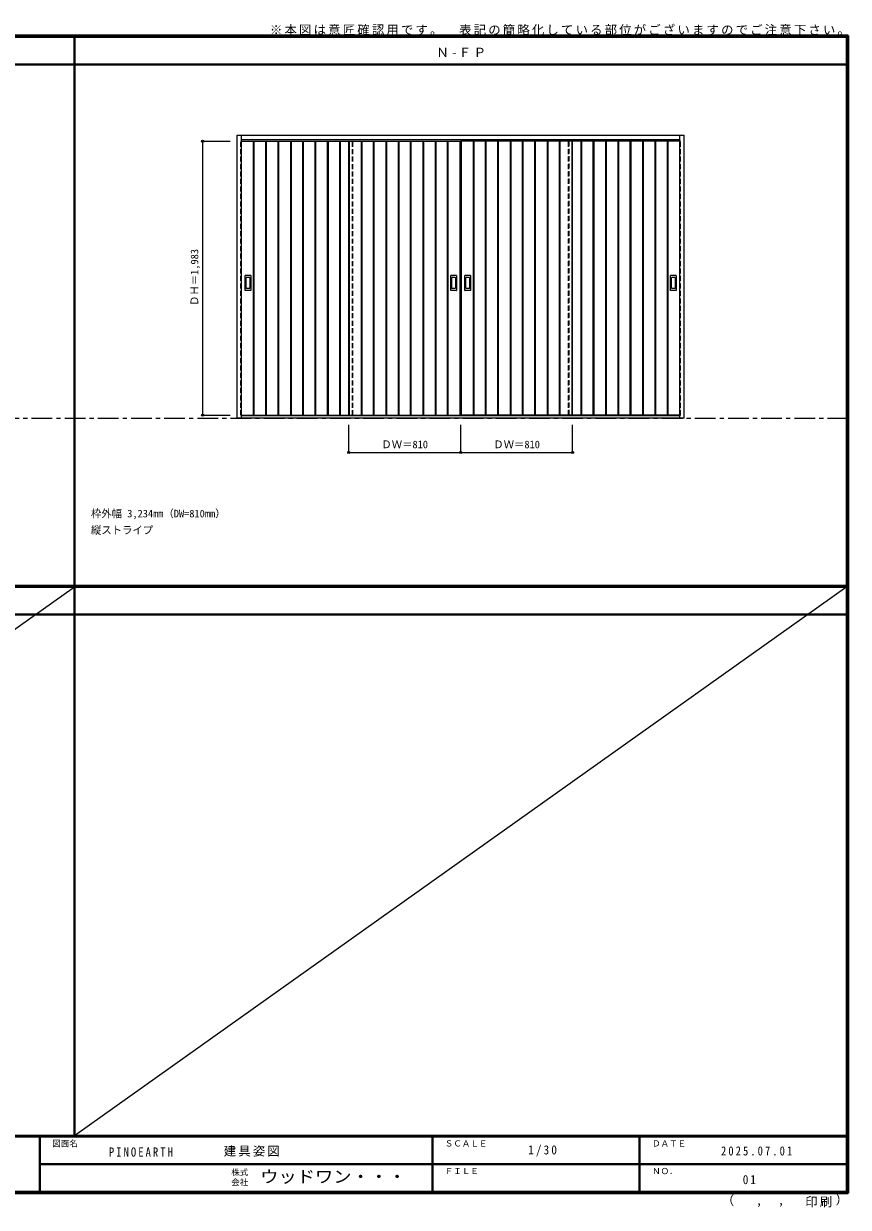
# Model space of a CAD drawing. Units: millimetres, scale not verified. Extents: x -6000 to 5700, y -4307 to 4260.
# Drawn here: x -267 to 5700, y -4307 to 4260 of the extents above; entities that cross this region are included whole.
import ezdxf
from ezdxf.enums import TextEntityAlignment as Align

# ---------------------------------------------------------------- set-up
doc = ezdxf.new("R2010")
doc.units = ezdxf.units.MM
doc.header["$LTSCALE"] = 30
doc.header["$PDMODE"] = 32
doc.header["$PDSIZE"] = 15
doc.linetypes.add('CHAIN1', pattern=[8, 5, -1, 1, -1])
doc.linetypes.add('DASHED1', pattern=[1.8, 1.2, -0.6])
for name, color, linetype, lineweight in [('0-2_扉', 3, 'Continuous', 25), ('0-3_仕上げ', 3, 'Continuous', 25), ('0-4_枠', 3, 'Continuous', 25), ('0-6_引手', 3, 'Continuous', 25), ('0-B_寸法', 7, 'Continuous', 9), ('F-1_枠', 6, 'Continuous', 40)]:
    doc.layers.add(name, color=color, linetype=linetype, lineweight=lineweight)
doc.layers.add('0-A_文字', color=7, linetype='Continuous')
doc.layers.add('F-A_文字', color=7, linetype='Continuous')
doc.styles.add('ＭＳ ゴシック', font='')
doc.styles.get('ＭＳ ゴシック').set_extended_font_data('MS Gothic')

msp = doc.modelspace()

# ---------------------------------------------------------------- linework, layer by layer
at = {"layer": '0-2_扉'}
for p, q in [((1308, 3409), (2895, 3409)), ((2085, 1426), (2085, 3409)), ((2895, 1426), (2895, 3409)), ((4482, 3409), (2895, 3409)), ((3705, 1426), (3705, 3409)), ((1308, 1426), (2895, 1426)), ((4482, 1426), (2895, 1426))]:
    msp.add_line(p, q, dxfattribs=at)
at = {"layer": '0-2_扉', "color": 4, "linetype": 'DASHED1', "lineweight": 9}
for p, q in [((2115, 1426), (2115, 3409)), ((3675, 1426), (3675, 3409))]:
    msp.add_line(p, q, dxfattribs=at)
for points in [[(1308, 1426), (1305, 1426), (1305, 3409), (1308, 3409)], [(4482, 1426), (4485, 1426), (4485, 3409), (4482, 3409)]]:
    msp.add_lwpolyline(points, dxfattribs=at)
at = {"layer": '0-3_仕上げ'}
for p, q in [((1394.5, 3409), (1394.5, 1426)), ((1399.5, 3409), (1399.5, 1426)), ((1482.5, 3409), (1482.5, 1426)), ((1487.5, 3409), (1487.5, 1426)), ((1572.5, 3409), (1572.5, 1426)), ((1577.5, 3409), (1577.5, 1426)), ((1662.5, 3409), (1662.5, 1426)), ((1667.5, 3409), (1667.5, 1426)), ((1752.5, 1426), (1752.5, 3409)), ((1757.5, 1426), (1757.5, 3409)), ((1842.5, 1426), (1842.5, 3409)), ((1847.5, 1426), (1847.5, 3409)), ((1932.5, 1426), (1932.5, 3409)), ((1937.5, 1426), (1937.5, 3409)), ((2020.5, 1426), (2020.5, 3409)), ((2025.5, 1426), (2025.5, 3409)), ((2088, 3409), (2088, 1426)), ((2088, 3409), (2088, 1426)), ((2174.5, 3409), (2174.5, 1426)), ((2179.5, 3409), (2179.5, 1426)), ((2262.5, 3409), (2262.5, 1426)), ((2267.5, 3409), (2267.5, 1426)), ((2352.5, 3409), (2352.5, 1426)), ((2357.5, 3409), (2357.5, 1426)), ((2442.5, 3409), (2442.5, 1426)), ((2447.5, 3409), (2447.5, 1426)), ((2532.5, 1426), (2532.5, 3409)), ((2537.5, 1426), (2537.5, 3409)), ((2622.5, 1426), (2622.5, 3409)), ((2627.5, 1426), (2627.5, 3409)), ((2712.5, 1426), (2712.5, 3409)), ((2717.5, 1426), (2717.5, 3409)), ((2800.5, 1426), (2800.5, 3409)), ((2805.5, 1426), (2805.5, 3409)), ((2892, 1426), (2892, 3409)), ((2898, 3409), (2898, 1426)), ((2984.5, 3409), (2984.5, 1426)), ((2989.5, 3409), (2989.5, 1426)), ((3072.5, 3409), (3072.5, 1426)), ((3077.5, 3409), (3077.5, 1426)), ((3162.5, 3409), (3162.5, 1426)), ((3167.5, 3409), (3167.5, 1426)), ((3252.5, 3409), (3252.5, 1426)), ((3257.5, 3409), (3257.5, 1426)), ((3342.5, 1426), (3342.5, 3409)), ((3347.5, 1426), (3347.5, 3409)), ((3432.5, 1426), (3432.5, 3409)), ((3437.5, 1426), (3437.5, 3409)), ((3522.5, 1426), (3522.5, 3409)), ((3527.5, 1426), (3527.5, 3409)), ((3610.5, 1426), (3610.5, 3409)), ((3615.5, 1426), (3615.5, 3409)), ((3702, 1426), (3702, 3409)), ((3764.5, 3409), (3764.5, 1426)), ((3769.5, 3409), (3769.5, 1426)), ((3852.5, 3409), (3852.5, 1426)), ((3857.5, 3409), (3857.5, 1426)), ((3942.5, 3409), (3942.5, 1426)), ((3947.5, 3409), (3947.5, 1426)), ((4032.5, 3409), (4032.5, 1426)), ((4037.5, 3409), (4037.5, 1426)), ((4122.5, 1426), (4122.5, 3409)), ((4127.5, 1426), (4127.5, 3409)), ((4212.5, 1426), (4212.5, 3409)), ((4217.5, 1426), (4217.5, 3409)), ((4302.5, 1426), (4302.5, 3409)), ((4307.5, 1426), (4307.5, 3409)), ((4390.5, 1426), (4390.5, 3409)), ((4395.5, 1426), (4395.5, 3409))]:
    msp.add_line(p, q, dxfattribs=at)
at = {"layer": '0-3_仕上げ', "linetype": 'DASHED1'}
for p, q in [((2112, 1426), (2112, 3409)), ((2112, 1426), (2112, 3409)), ((3678, 3409), (3678, 1426))]:
    msp.add_line(p, q, dxfattribs=at)
at = {"layer": '0-4_枠'}
for p, q in [((1278, 3453), (4512, 3453)), ((1278, 1406), (1278, 3453)), ((1308, 1406), (1308, 3453)), ((4482, 1406), (4482, 3453)), ((4512, 1406), (4512, 3453)), ((1308, 3423), (4482, 3423)), ((4512, 1406), (1278, 1406)), ((4482, 1421), (1308, 1421))]:
    msp.add_line(p, q, dxfattribs=at)
at = {"layer": '0-6_引手'}
for p, q in [((1335, 2330), (1335, 2437)), ((1375.5, 2438.5), (1336.5, 2438.5)), ((1377, 2437), (1377, 2330)), ((2823, 2330), (2823, 2437)), ((2863.5, 2438.5), (2824.5, 2438.5)), ((2865, 2437), (2865, 2330)), ((2925, 2330), (2925, 2437)), ((2965.5, 2438.5), (2926.5, 2438.5)), ((2967, 2437), (2967, 2330)), ((4413, 2330), (4413, 2437)), ((4453.5, 2438.5), (4414.5, 2438.5)), ((4455, 2437), (4455, 2330)), ((1375.5, 2328.5), (1336.5, 2328.5)), ((2863.5, 2328.5), (2824.5, 2328.5)), ((2965.5, 2328.5), (2926.5, 2328.5)), ((4453.5, 2328.5), (4414.5, 2328.5))]:
    msp.add_line(p, q, dxfattribs=at)
at = {"layer": '0-6_引手', "color": 7, "lineweight": 18}
for p, q in [((1343.5, 2346), (1343.5, 2421)), ((1367, 2422.5), (1345, 2422.5)), ((1368.5, 2421), (1368.5, 2346)), ((2831.5, 2346), (2831.5, 2421)), ((2855, 2422.5), (2833, 2422.5)), ((2856.5, 2421), (2856.5, 2346)), ((2933.5, 2346), (2933.5, 2421)), ((2957, 2422.5), (2935, 2422.5)), ((2958.5, 2421), (2958.5, 2346)), ((4421.5, 2346), (4421.5, 2421)), ((4445, 2422.5), (4423, 2422.5)), ((4446.5, 2421), (4446.5, 2346)), ((1367, 2344.5), (1345, 2344.5)), ((2855, 2344.5), (2833, 2344.5)), ((2957, 2344.5), (2935, 2344.5)), ((4445, 2344.5), (4423, 2344.5))]:
    msp.add_line(p, q, dxfattribs=at)
at = {"layer": '0-6_引手'}
for centre, start, end in [((1336.5, 2437), 90, 180), ((1375.5, 2437), 0, 90), ((2824.5, 2437), 90, 180), ((2863.5, 2437), 0, 90), ((2926.5, 2437), 90, 180), ((2965.5, 2437), 0, 90), ((4414.5, 2437), 90, 180), ((4453.5, 2437), 0, 90), ((1336.5, 2330), 180, 270), ((1375.5, 2330), 270, 0), ((2824.5, 2330), 180, 270), ((2863.5, 2330), 270, 0), ((2926.5, 2330), 180, 270), ((2965.5, 2330), 270, 0), ((4414.5, 2330), 180, 270), ((4453.5, 2330), 270, 0)]:
    msp.add_arc(centre, 1.5, start, end, dxfattribs=at)
at = {"layer": '0-6_引手', "color": 7, "lineweight": 18}
for centre, start, end in [((1345, 2421), 90, 180), ((1367, 2421), 0, 90), ((2833, 2421), 90, 180), ((2855, 2421), 0, 90), ((2935, 2421), 90, 180), ((2957, 2421), 0, 90), ((4423, 2421), 90, 180), ((4445, 2421), 0, 90), ((1345, 2346), 180, 270), ((1367, 2346), 270, 0), ((2833, 2346), 180, 270), ((2855, 2346), 270, 0), ((2935, 2346), 180, 270), ((2957, 2346), 270, 0), ((4423, 2346), 180, 270), ((4445, 2346), 270, 0)]:
    msp.add_arc(centre, 1.5, start, end, dxfattribs=at)
at = {"layer": '0-B_寸法', "color": 4}
for p, q in [((1028, 3409), (1228, 3409)), ((1028, 3409), (1028, 1426)), ((1028, 1426), (1228, 1426)), ((2085, 1156), (2085, 1356)), ((2895, 1156), (2895, 1356))]:
    msp.add_line(p, q, dxfattribs=at)
msp.add_lwpolyline([(2085, 1156), (3705, 1156), (3705, 1356)], dxfattribs=at)
at = {"layer": '0-B_寸法'}
for p in [(1028, 3409), (1028, 1426), (2085, 1156), (2895, 1156), (3705, 1156)]:
    msp.add_point(p, dxfattribs=at)
at = {"layer": 'F-1_枠'}
for p, q in [((-6000, 4175), (5700, 4175)), ((-6000, 4170), (5700, 4170)), ((-6000, 4165), (5700, 4165)), ((100, -3790), (100, 4175)), ((5690, 4175), (5690, -4205)), ((5695, 4175), (5695, -4205)), ((5700, 4175), (5700, -4205)), ((-6000, 3965), (5700, 3965)), ((-6000, 190.5), (5700, 190.5)), ((-6000, 187.5), (5700, 187.5)), ((-6000, 184.5), (5700, 184.5)), ((-6000, -15.5), (5700, -15.5)), ((5700, -3790), (-6000, -3790)), ((5700, -3795), (-6000, -3795)), ((-150, -3795), (-150, -4195)), ((2690, -3795), (2690, -4195)), ((4190, -3795), (4190, -4195)), ((-150, -3995), (5690, -3995.01)), ((5700, -4195), (-6000, -4195)), ((5700, -4200), (-6000, -4200)), ((5700, -4205), (-6000, -4205))]:
    msp.add_line(p, q, dxfattribs=at)
at = {"layer": 'F-1_枠', "color": 7, "linetype": 'CHAIN1', "lineweight": 18}
msp.add_line((-5490, 1406), (5690, 1406), dxfattribs=at)
at = {"layer": 'F-1_枠', "color": 7, "lineweight": 18}
for p, q in [((-5490, -3790), (100, 184.5)), ((5690, 184.5), (100, -3790))]:
    msp.add_line(p, q, dxfattribs=at)

# ---------------------------------------------------------------- texts
at = {"layer": '0-A_文字', "style": 'ＭＳ ゴシック'}
for s, p in [('枠外幅 3,234mm（DW=810mm）', (220, 670.5)), ('縦ストライプ', (220, 550.5))]:
    msp.add_text(s, height=54.99, dxfattribs=at).set_placement(p, align=Align.BOTTOM_LEFT)
at = {"layer": '0-A_文字', "char_height": 65.98, "attachment_point": 7, "style": 'ＭＳ ゴシック'}
for s, insert in [('\\T1.17;※本図は意匠確認用です。\u3000表記の簡略化している部位がございますのでご注意下さい。', (1515, 4175)), ('\\T1.2;Ｎ-ＦＰ', (2718.75, 4020))]:
    msp.add_mtext(s, dxfattribs=dict(at, insert=insert))
at = {"layer": '0-B_寸法', "style": 'ＭＳ ゴシック'}
msp.add_text('ＤＨ＝1,983', height=54.99, rotation=90, dxfattribs=at).set_placement((1013, 2217.25), align=Align.BOTTOM_LEFT)
for p in [(2321.25, 1171), (3131.25, 1171)]:
    msp.add_text('ＤＷ＝810', height=54.99, dxfattribs=at).set_placement(p, align=Align.BOTTOM_LEFT)
at = {"layer": 'F-A_文字', "style": 'ＭＳ ゴシック'}
for s, height, p in [('図面名', 43.99, (-60, -3880)), ('ＳＣＡＬＥ', 43.99, (2780, -3880)), ('ＤＡＴＥ', 43.99, (4280, -3880)), ('株式', 43.99, (1235, -4089)), ('ＦＩＬＥ', 43.99, (2780, -4080)), ('ＮＯ．', 43.99, (4280, -4080)), ('会社', 43.99, (1235, -4161)), ('（', 65.98, (4784.03, -4308.31)), (',', 65.98, (5031.28, -4308.31)), (',', 65.98, (5190.2, -4305.53)), ('）', 65.98, (5608.4, -4304.13))]:
    msp.add_text(s, height=height, dxfattribs=at).set_placement(p, align=Align.BOTTOM_LEFT)
at = {"layer": 'F-A_文字', "style": 'ＭＳ ゴシック', "width": 1.1}
msp.add_text('ウッドワン・・・', height=87.98, dxfattribs=at).set_placement((1445, -4155), align=Align.BOTTOM_LEFT)
at = {"layer": 'F-A_文字', "char_height": 65.98, "attachment_point": 7, "style": 'ＭＳ ゴシック'}
for s, insert in [('\\T1.38;\\W0.9;1/30', (3383.75, -3940)), ('\\T1.39;\\W0.85;PINOEARTH', (350, -3940.79)), ('\\T1.17;建具姿図', (1180.42, -3940)), ('\\T1.39;\\W0.85;2025.07.01', (4778.75, -3932.5)), ('\\T1.36;\\W0.9;01', (4936.25, -4140)), ('\\T1.17;印刷', (5388.15, -4306.92))]:
    msp.add_mtext(s, dxfattribs=dict(at, insert=insert))

doc.saveas('drawing.dxf')
